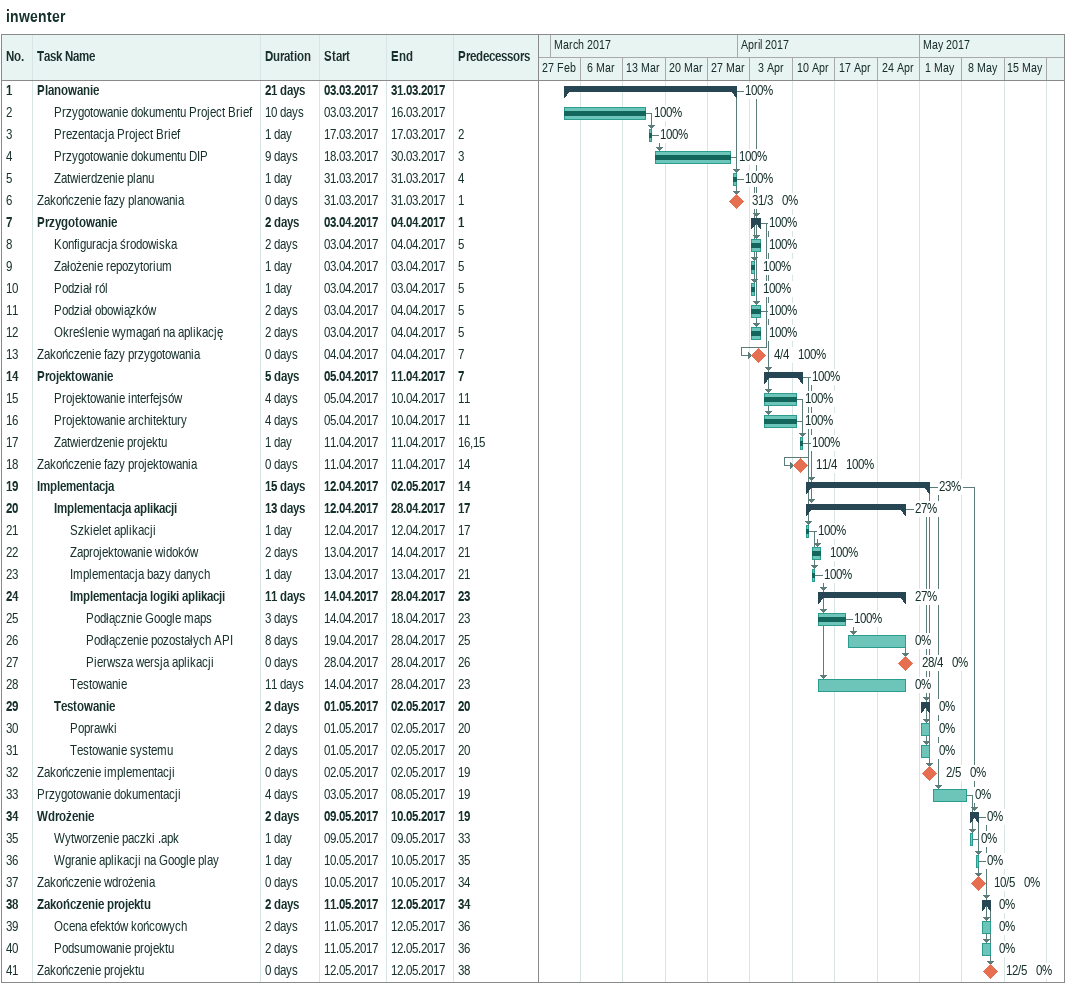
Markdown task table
inwenter

| ID | Level | Task | Duration | Start | Finish | Predecessors | % complete |
|---|---|---|---|---|---|---|---|
| 1 | 1 | **Planowanie** | 21d | 2017-03-03 | 2017-03-31 |  | 100 |
| 2 | 2 | Przygotowanie dokumentu Project Brief | 10d | 2017-03-03 | 2017-03-16 |  | 100 |
| 3 | 2 | Prezentacja Project Brief | 1d | 2017-03-17 | 2017-03-17 | 2 | 100 |
| 4 | 2 | Przygotowanie dokumentu DIP | 9d | 2017-03-18 | 2017-03-30 | 3 | 100 |
| 5 | 2 | Zatwierdzenie planu | 1d | 2017-03-31 | 2017-03-31 | 4 | 100 |
| 6 | 1 | Zakończenie fazy planowania | 0d | 2017-03-31 | 2017-03-31 | 1 | 0 |
| 7 | 1 | **Przygotowanie** | 2d | 2017-04-03 | 2017-04-04 | 1 | 100 |
| 8 | 2 | Konfiguracja środowiska | 2d | 2017-04-03 | 2017-04-04 | 5 | 100 |
| 9 | 2 | Założenie repozytorium | 1d | 2017-04-03 | 2017-04-03 | 5 | 100 |
| 10 | 2 | Podział ról | 1d | 2017-04-03 | 2017-04-03 | 5 | 100 |
| 11 | 2 | Podział obowiązków | 2d | 2017-04-03 | 2017-04-04 | 5 | 100 |
| 12 | 2 | Określenie wymagań na aplikację | 2d | 2017-04-03 | 2017-04-04 | 5 | 100 |
| 13 | 1 | Zakończenie fazy przygotowania | 0d | 2017-04-04 | 2017-04-04 | 7 | 100 |
| 14 | 1 | **Projektowanie** | 5d | 2017-04-05 | 2017-04-11 | 7 | 100 |
| 15 | 2 | Projektowanie interfejsów | 4d | 2017-04-05 | 2017-04-10 | 11 | 100 |
| 16 | 2 | Projektowanie architektury | 4d | 2017-04-05 | 2017-04-10 | 11 | 100 |
| 17 | 2 | Zatwierdzenie projektu | 1d | 2017-04-11 | 2017-04-11 | 16, 15 | 100 |
| 18 | 1 | Zakończenie fazy projektowania | 0d | 2017-04-11 | 2017-04-11 | 14 | 100 |
| 19 | 1 | **Implementacja** | 15d | 2017-04-12 | 2017-05-02 | 14 | 23 |
| 20 | 2 | **Implementacja aplikacji** | 13d | 2017-04-12 | 2017-04-28 | 17 | 27 |
| 21 | 3 | Szkielet aplikacji | 1d | 2017-04-12 | 2017-04-12 | 17 | 100 |
| 22 | 3 | Zaprojektowanie widoków | 2d | 2017-04-13 | 2017-04-14 | 21 | 100 |
| 23 | 3 | Implementacja bazy danych | 1d | 2017-04-13 | 2017-04-13 | 21 | 100 |
| 24 | 3 | **Implementacja logiki aplikacji** | 11d | 2017-04-14 | 2017-04-28 | 23 | 27 |
| 25 | 4 | Podłącznie Google maps | 3d | 2017-04-14 | 2017-04-18 | 23 | 100 |
| 26 | 4 | Podłączenie pozostałych API | 8d | 2017-04-19 | 2017-04-28 | 25 | 0 |
| 27 | 4 | Pierwsza wersja aplikacji | 0d | 2017-04-28 | 2017-04-28 | 26 | 0 |
| 28 | 3 | Testowanie | 11d | 2017-04-14 | 2017-04-28 | 23 | 0 |
| 29 | 2 | **Testowanie** | 2d | 2017-05-01 | 2017-05-02 | 20 | 0 |
| 30 | 3 | Poprawki | 2d | 2017-05-01 | 2017-05-02 | 20 | 0 |
| 31 | 3 | Testowanie systemu | 2d | 2017-05-01 | 2017-05-02 | 20 | 0 |
| 32 | 1 | Zakończenie implementacji | 0d | 2017-05-02 | 2017-05-02 | 19 | 0 |
| 33 | 1 | Przygotowanie dokumentacji | 4d | 2017-05-03 | 2017-05-08 | 19 | 0 |
| 34 | 1 | **Wdrożenie** | 2d | 2017-05-09 | 2017-05-10 | 19 | 0 |
| 35 | 2 | Wytworzenie paczki .apk | 1d | 2017-05-09 | 2017-05-09 | 33 | 0 |
| 36 | 2 | Wgranie aplikacji na Google play | 1d | 2017-05-10 | 2017-05-10 | 35 | 0 |
| 37 | 1 | Zakończenie wdrożenia | 0d | 2017-05-10 | 2017-05-10 | 34 | 0 |
| 38 | 1 | **Zakończenie projektu** | 2d | 2017-05-11 | 2017-05-12 | 34 | 0 |
| 39 | 2 | Ocena efektów końcowych | 2d | 2017-05-11 | 2017-05-12 | 36 | 0 |
| 40 | 2 | Podsumowanie projektu | 2d | 2017-05-11 | 2017-05-12 | 36 | 0 |
| 41 | 1 | Zakończenie projektu | 0d | 2017-05-12 | 2017-05-12 | 38 | 0 |
